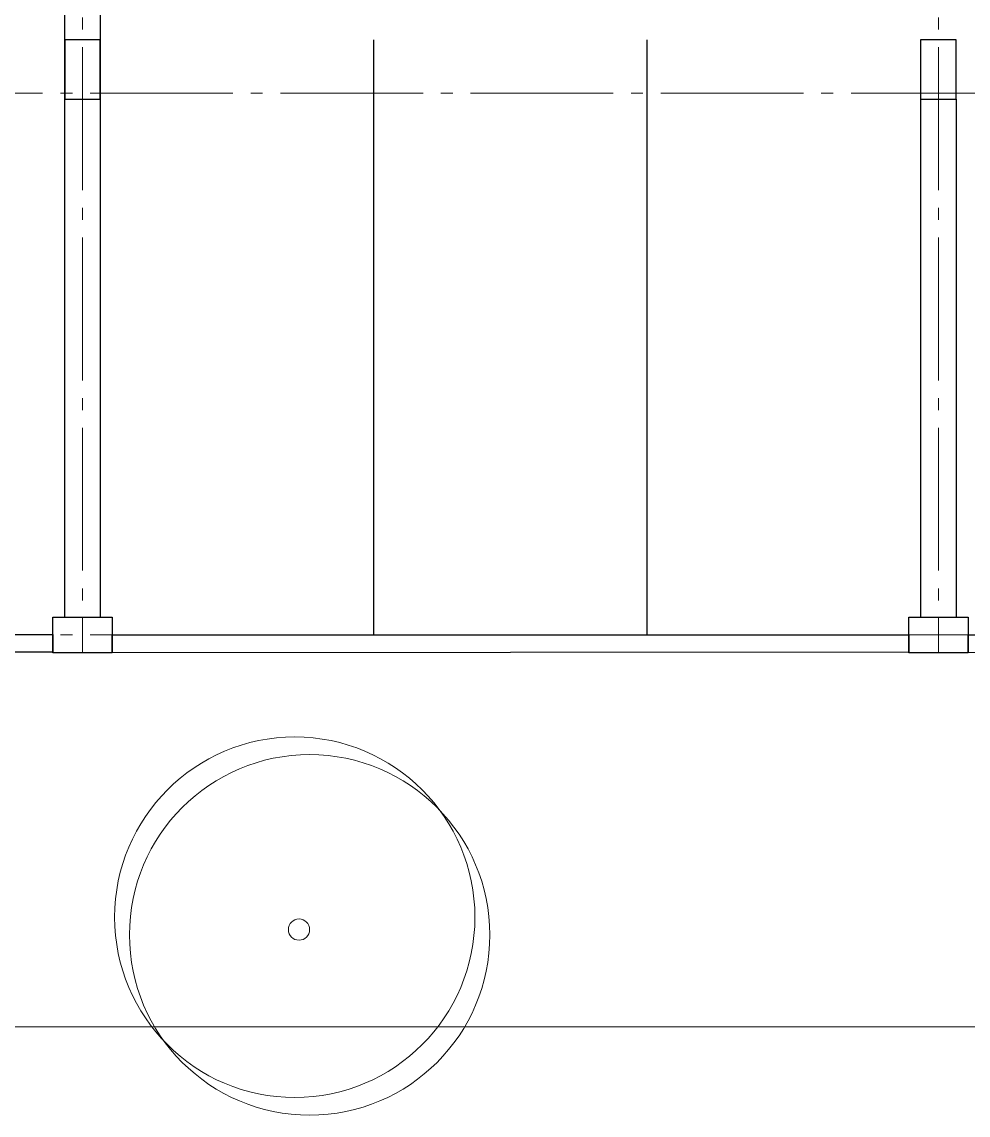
# Model space of a CAD drawing. Header units: metres. Extents: x 0 to 570, y -16 to 122.
# Drawn here: x 337.31 to 345.27, y 37.16 to 46.35 of the extents above; entities that cross this region are included whole.
import ezdxf

# ---------------------------------------------------------------- set-up
doc = ezdxf.new("R2010")
doc.units = ezdxf.units.M
doc.linetypes.add('ACAD_ISO04W100', pattern=[30, 24, -3, 0, -3])
doc.layers.add('ARQ- ARBOLES', color=85, linetype='Continuous', lineweight=13)
doc.layers.add('ARQ-ZONAS VERDES', color=82, linetype='Continuous', lineweight=13)
for name, color, linetype in [('ARQ- COLUMNAS', 7, 'Continuous'), ('ARQ-MUROS MAMPOSTERIA', 7, 'Continuous'), ('ARQ-SUELO', 252, 'Continuous'), ('estructura ejes', 7, 'ACAD_ISO04W100')]:
    doc.layers.add(name, color=color, linetype=linetype)

# ---------------------------------------------------------------- blocks, each defined once
blk = doc.blocks.new('ARBOL')
at = {"layer": 'ARQ- ARBOLES'}
for centre, radius in [((128.7315, 225.1114), 1.5154), ((128.8565, 224.9627), 1.5154), ((128.8208, 225.0668), 0.0892)]:
    blk.add_circle(centre, radius, dxfattribs=at)

msp = doc.modelspace()

# ---------------------------------------------------------------- linework, layer by layer
at = {"layer": 'ARQ- COLUMNAS'}
for points in [[(337.6662, 46.1983), (337.6662, 45.6983), (337.9662, 45.6983), (337.9662, 46.1983), (337.6662, 46.1983)], [(337.6688, 46.1983), (337.6688, 45.6983), (337.9688, 45.6983), (337.9688, 46.1983), (337.6688, 46.1983)], [(344.8662, 46.1983), (344.8662, 45.6983), (345.1662, 45.6983), (345.1662, 46.1983), (344.8662, 46.1983)], [(338.0662, 41.0447), (337.5662, 41.0447), (337.5662, 41.3447), (338.0662, 41.3447), (338.0662, 41.0447)], [(345.2662, 41.0447), (344.7662, 41.0447), (344.7662, 41.3447), (345.2662, 41.3447), (345.2662, 41.0447)]]:
    msp.add_lwpolyline(points, dxfattribs=at)
at = {"layer": 'ARQ-MUROS MAMPOSTERIA'}
for points in [[(330.7662, 41.0483), (330.7662, 41.1983), (337.5662, 41.1983), (337.5662, 41.0483), (330.7662, 41.0483)], [(338.0662, 41.0483), (338.0662, 41.1947), (344.7662, 41.1947), (344.7662, 41.0483), (338.0662, 41.0447)], [(345.2662, 41.0483), (345.2662, 41.1947), (351.9662, 41.1947), (351.9662, 41.0483), (345.2662, 41.0447)]]:
    msp.add_lwpolyline(points, dxfattribs=at)
at = {"layer": 'ARQ-SUELO'}
for points in [[(337.9662, 52.1983), (337.9662, 41.3447)], [(337.6662, 52.1035), (337.6662, 41.3447)], [(340.2662, 41.1983), (340.2662, 46.1983)], [(342.5662, 41.1983), (342.5662, 46.1983)], [(344.8662, 45.6983), (344.8662, 41.3447)], [(345.1662, 45.6983), (345.1662, 41.3447)]]:
    msp.add_lwpolyline(points, dxfattribs=at)
at = {"layer": 'ARQ-ZONAS VERDES'}
msp.add_lwpolyline([(321.5662, 76.7499), (321.5662, 37.8999), (352.4662, 37.8999), (352.4662, 41.0447)], dxfattribs=at)
at = {"layer": 'estructura ejes', "color": 252, "lineweight": 20, "ltscale": 0.05}
for p, q in [((337.8162, 78.1346), (337.8162, 41.0447)), ((345.0162, 78.1346), (345.0162, 41.0447)), ((396.6812, 45.7483), (330.4662, 45.7483)), ((396.6812, 41.1947), (330.4662, 41.1947))]:
    msp.add_line(p, q, dxfattribs=at)

# ---------------------------------------------------------------- block references
at = {"layer": 'ARQ-ZONAS VERDES', "rotation": 180}
msp.add_blockref('ARBOL', (468.4585, 263.7836), dxfattribs=at)

doc.saveas('drawing.dxf')
